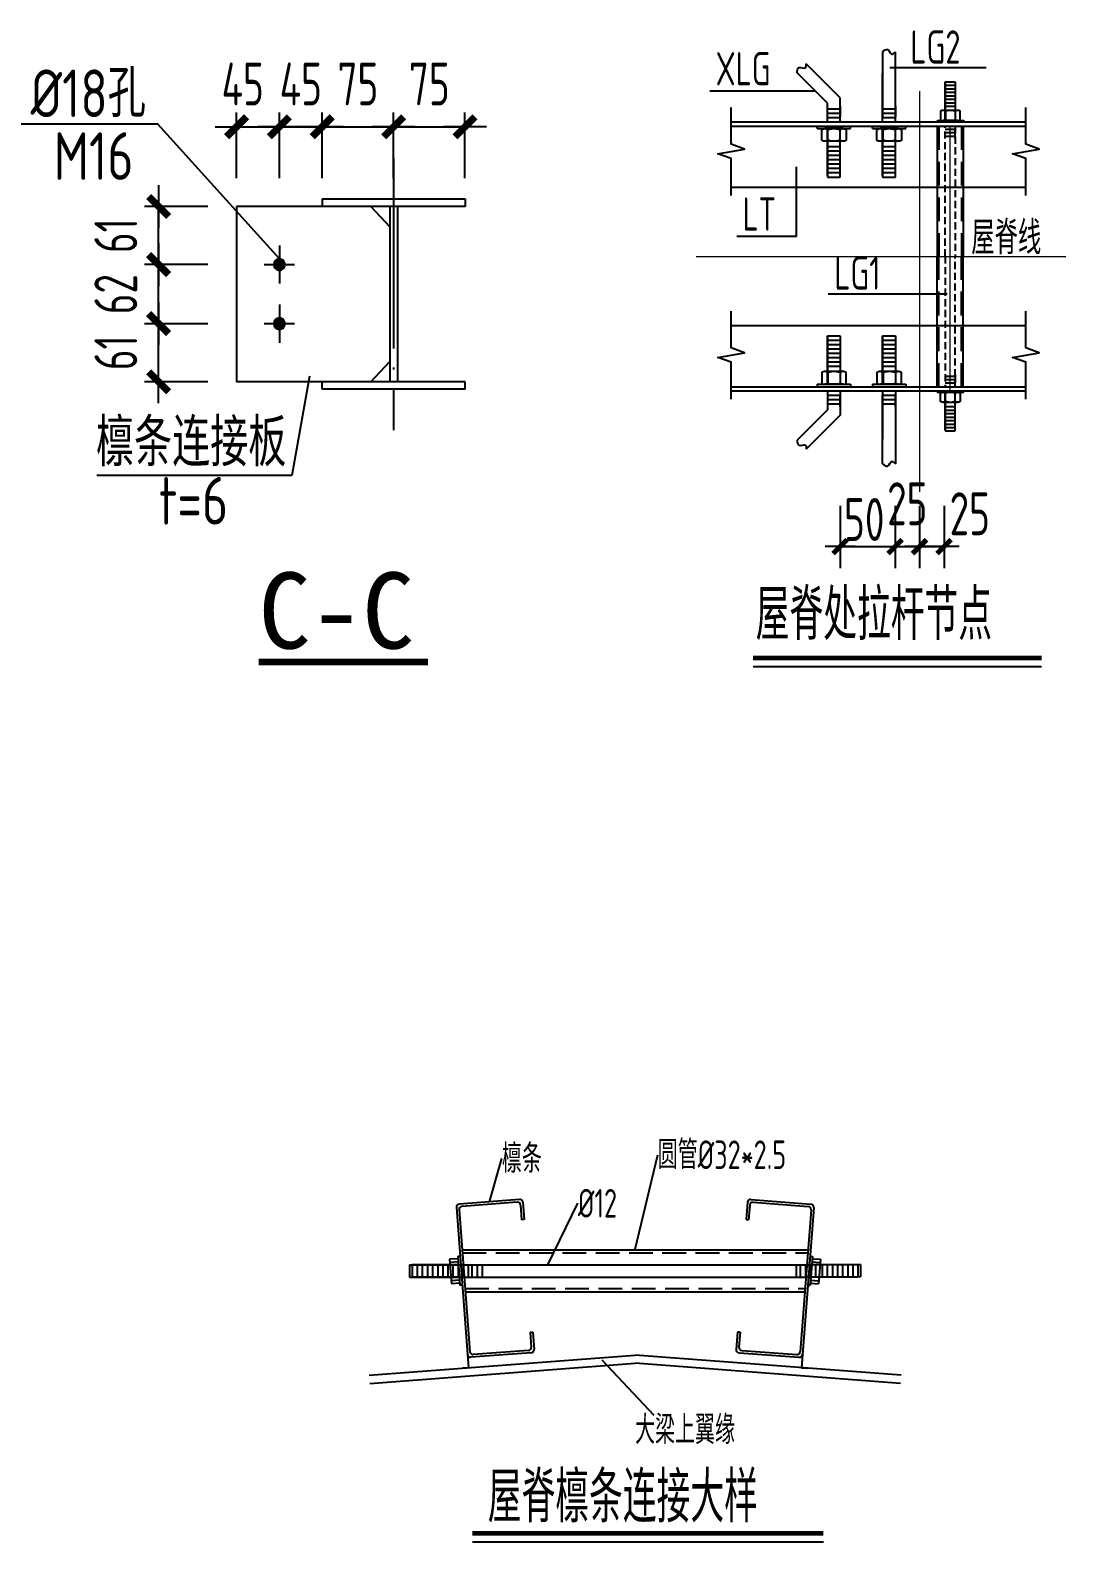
# Model space of a CAD drawing. Extents: x -321761 to 1215725, y 241863 to 438812.
# Drawn here: x 958914 to 969792, y 269309 to 285187 of the extents above; entities that cross this region are included whole.
import ezdxf

# ---------------------------------------------------------------- set-up
doc = ezdxf.new("R2010")
doc.units = 0
doc.header["$LTSCALE"] = 1000
for name, pattern in [('CENTER', [2, 1.25, -0.25, 0.25, -0.25]), ('CENTERX2', [101.6, 63.5, -12.7, 12.7, -12.7]), ('DASH', [0.35, 0.25, -0.1]), ('DASHED2', [0.375, 0.25, -0.125]), ('DOTE', [2.42, 2, -0.2, 0.02, -0.2])]:
    doc.linetypes.add(name, pattern=pattern)
doc.layers.get('0').update_dxf_attribs({"linetype": 'CONTINUOUS'})
doc.layers.get('Defpoints').update_dxf_attribs({"linetype": 'CONTINUOUS'})
for name, color, linetype in [('AXIS', 253, 'CENTER'), ('DIM_SYMB', 3, 'CONTINUOUS'), ('DOTE', 1, 'DOTE'), ('PUB_DIM', 3, 'CONTINUOUS'), ('PUB_TEXT', 7, 'CONTINUOUS'), ('一般文字', 6, 'CONTINUOUS'), ('尺寸', 3, 'CONTINUOUS'), ('板', 4, 'CONTINUOUS'), ('螺栓', 15, 'CONTINUOUS')]:
    doc.layers.add(name, color=color, linetype=linetype)
doc.layers.add('标注', color=4, linetype='CONTINUOUS', lineweight=20)
doc.layers.add('轴线', color=1, linetype='CENTERX2', lineweight=13)
doc.styles.add('-黑体', font='')
doc.styles.add('DIM_FONT', font='SIMPLEX.shx', dxfattribs={"width": 0.8})
doc.styles.add('TESSDREN', font='tssdeng.shx', dxfattribs={"width": 0.7, "height": 300, "bigfont": 'tssdchn.shx'})
doc.styles.add('TSSD_Dimension', font='Tssdeng.shx', dxfattribs={"width": 0.7, "bigfont": 'hztxt.shx'})
doc.styles.add('TSSD_Rein', font='Tssdeng.shx', dxfattribs={"width": 0.7, "bigfont": 'hztxt.shx'})
doc.styles.add('TSSD_REIN_T3', font='Tssdeng.shx', dxfattribs={"width": 0.7, "bigfont": 'hztxt.shx'})
doc.styles.get('-黑体').set_extended_font_data('SimSun')
doc.dimstyles.new('DIMN150', dxfattribs={"dimscale": 1.5, "dimtxt": 300, "dimasz": 1, "dimexe": 250, "dimexo": 300, "dimgap": 150, "dimtad": 1, "dimdec": 0, "dimzin": 0, "dimdsep": 46, "dimtxsty": 'DIM_FONT', "dimblk": '_DIMX', "dimcen": 0.09, "dimclrt": 7, "dimadec": 0, "dimazin": 0, "dimtfac": 1, "dimtdec": 0, "dimtix": 1, "dimtmove": 2, "dimatfit": 3, "dimldrblk": '_DIMX', "dimfxl": 1, "dimtolj": 1, "dimtzin": 0, "dimarcsym": 0})
doc.dimstyles.get("Standard").update_dxf_attribs({"dimtxt": 0.18, "dimasz": 0.18, "dimexe": 0.18, "dimexo": 0.0625, "dimgap": 0.09, "dimtad": 0, "dimtih": 1, "dimtoh": 1, "dimdec": 4, "dimzin": 0, "dimdsep": 46, "dimtxsty": 'Standard', "dimcen": 0.09, "dimadec": 0, "dimazin": 0, "dimtfac": 1, "dimtdec": 4, "dimtofl": 0, "dimtmove": 0, "dimatfit": 3, "dimfxl": 1, "dimtolj": 1, "dimtzin": 0, "dimarcsym": 0})

# ---------------------------------------------------------------- blocks, each defined once
blk = doc.blocks.new('孔')
at = {"layer": '螺栓'}
h = blk.add_hatch(color=256, dxfattribs=at)
h.paths.add_polyline_path([(0, -6, 0.414214), (6, 0), (0, 0)])
h.paths.add_polyline_path([(0, 0), (-6, 0, 0.414214), (0, -6)])
h.paths.add_polyline_path([(0, 0), (0, 6, 0.414214), (-6, 0)])
h.paths.add_polyline_path([(0, 0), (6, 0, 0.414214), (0, 6)])
for p, q in [((0, 20), (0, -20)), ((16, 0), (-16, 0))]:
    blk.add_line(p, q, dxfattribs=at)
blk.add_circle((0, 0), 6, dxfattribs=at)
blk = doc.blocks.new('_DIMX')
blk.add_line((-150, 0), (150, 0))
at = {"const_width": 50}
blk.add_lwpolyline([(-70, -70), (70, 70)], dxfattribs=at)
blk = doc.blocks.new('*D327')
at = {"layer": 'Defpoints', "color": 0}
for p in [(961531, 284173), (961081, 283335), (961531, 283335)]:
    blk.add_point(p, dxfattribs=at)
at = {"layer": 'PUB_DIM', "color": 0, "lineweight": -2}
for p, q in [((961081, 283635), (961081, 284323)), ((961531, 283635), (961531, 284323)), ((961080, 284173), (961078, 284173)), ((961081, 284173), (961531, 284173)), ((961533, 284173), (961534, 284173))]:
    blk.add_line(p, q, dxfattribs=at)
at = {"layer": 'PUB_DIM', "color": 0, "lineweight": -2, "xscale": 1.5, "yscale": 1.5, "zscale": 1.5}
blk.add_blockref('_DIMX', (961081, 284173), dxfattribs=at)
at = {"layer": 'PUB_DIM', "color": 0, "lineweight": -2, "xscale": 1.5, "yscale": 1.5, "zscale": 1.5, "rotation": 180}
blk.add_blockref('_DIMX', (961531, 284173), dxfattribs=at)
at = {"layer": 'PUB_DIM', "color": 7, "insert": (961146, 284623), "char_height": 450, "attachment_point": 5, "style": 'TSSD_Dimension'}
blk.add_mtext('\\A1;45', dxfattribs=at)
blk = doc.blocks.new('*D328')
at = {"layer": 'Defpoints', "color": 0}
for p in [(961981, 284173), (961531, 283335), (961981, 283335)]:
    blk.add_point(p, dxfattribs=at)
at = {"layer": 'PUB_DIM', "color": 0, "lineweight": -2}
for p, q in [((961531, 283635), (961531, 284323)), ((961981, 283635), (961981, 284323)), ((961530, 284173), (961528, 284173)), ((961531, 284173), (961981, 284173)), ((961983, 284173), (961984, 284173))]:
    blk.add_line(p, q, dxfattribs=at)
at = {"layer": 'PUB_DIM', "color": 0, "lineweight": -2, "xscale": 1.5, "yscale": 1.5, "zscale": 1.5}
blk.add_blockref('_DIMX', (961531, 284173), dxfattribs=at)
at = {"layer": 'PUB_DIM', "color": 0, "lineweight": -2, "xscale": 1.5, "yscale": 1.5, "zscale": 1.5, "rotation": 180}
blk.add_blockref('_DIMX', (961981, 284173), dxfattribs=at)
at = {"layer": 'PUB_DIM', "color": 7, "insert": (961756, 284623), "char_height": 450, "attachment_point": 5, "style": 'TSSD_Dimension'}
blk.add_mtext('\\A1;45', dxfattribs=at)
blk = doc.blocks.new('*D329')
at = {"layer": 'Defpoints', "color": 0}
for p in [(962731, 284173), (961981, 283335), (962731, 283335)]:
    blk.add_point(p, dxfattribs=at)
at = {"layer": 'PUB_DIM', "color": 0, "lineweight": -2}
for p, q in [((961981, 283635), (961981, 284323)), ((962731, 283635), (962731, 284323)), ((961980, 284173), (961978, 284173)), ((961981, 284173), (962731, 284173)), ((962733, 284173), (962734, 284173))]:
    blk.add_line(p, q, dxfattribs=at)
at = {"layer": 'PUB_DIM', "color": 0, "lineweight": -2, "xscale": 1.5, "yscale": 1.5, "zscale": 1.5}
blk.add_blockref('_DIMX', (961981, 284173), dxfattribs=at)
at = {"layer": 'PUB_DIM', "color": 0, "lineweight": -2, "xscale": 1.5, "yscale": 1.5, "zscale": 1.5, "rotation": 180}
blk.add_blockref('_DIMX', (962731, 284173), dxfattribs=at)
at = {"layer": 'PUB_DIM', "color": 7, "insert": (962356, 284623), "char_height": 450, "attachment_point": 5, "style": 'TSSD_Dimension'}
blk.add_mtext('\\A1;75', dxfattribs=at)
blk = doc.blocks.new('*D330')
at = {"layer": 'Defpoints', "color": 0}
for p in [(963481, 284173), (962731, 283335), (963481, 283335)]:
    blk.add_point(p, dxfattribs=at)
at = {"layer": 'PUB_DIM', "color": 0, "lineweight": -2}
for p, q in [((962731, 283635), (962731, 284323)), ((963481, 283635), (963481, 284323)), ((962730, 284173), (962728, 284173)), ((962731, 284173), (963481, 284173)), ((963483, 284173), (963484, 284173))]:
    blk.add_line(p, q, dxfattribs=at)
at = {"layer": 'PUB_DIM', "color": 0, "lineweight": -2, "xscale": 1.5, "yscale": 1.5, "zscale": 1.5}
blk.add_blockref('_DIMX', (962731, 284173), dxfattribs=at)
at = {"layer": 'PUB_DIM', "color": 0, "lineweight": -2, "xscale": 1.5, "yscale": 1.5, "zscale": 1.5, "rotation": 180}
blk.add_blockref('_DIMX', (963481, 284173), dxfattribs=at)
at = {"layer": 'PUB_DIM', "color": 7, "insert": (963106, 284623), "char_height": 450, "attachment_point": 5, "style": 'TSSD_Dimension'}
blk.add_mtext('\\A1;75', dxfattribs=at)
blk = doc.blocks.new('*D331')
at = {"layer": 'Defpoints', "color": 0}
for p in [(960263, 282105), (961081, 282105), (961081, 281495)]:
    blk.add_point(p, dxfattribs=at)
at = {"layer": 'PUB_DIM', "color": 0, "lineweight": -2}
for p, q in [((960781, 282105), (960113, 282105)), ((960263, 282107), (960263, 282108)), ((960263, 281495), (960263, 282105)), ((960781, 281495), (960113, 281495)), ((960263, 281494), (960263, 281492))]:
    blk.add_line(p, q, dxfattribs=at)
at = {"layer": 'PUB_DIM', "color": 0, "lineweight": -2, "xscale": 1.5, "yscale": 1.5, "zscale": 1.5}
for p, rotation in [((960263, 282105), 270), ((960263, 281495), 90)]:
    blk.add_blockref('_DIMX', p, dxfattribs=dict(at, rotation=rotation))
at = {"layer": 'PUB_DIM', "color": 7, "insert": (959813, 281800), "char_height": 450, "attachment_point": 5, "rotation": 90, "style": 'TSSD_Dimension'}
blk.add_mtext('\\A1;61', dxfattribs=at)
blk = doc.blocks.new('*D332')
at = {"layer": 'Defpoints', "color": 0}
for p in [(960263, 282725), (961081, 282725), (961081, 282105)]:
    blk.add_point(p, dxfattribs=at)
at = {"layer": 'PUB_DIM', "color": 0, "lineweight": -2}
for p, q in [((960781, 282725), (960113, 282725)), ((960263, 282727), (960263, 282728)), ((960263, 282105), (960263, 282725)), ((960781, 282105), (960113, 282105)), ((960263, 282104), (960263, 282102))]:
    blk.add_line(p, q, dxfattribs=at)
at = {"layer": 'PUB_DIM', "color": 0, "lineweight": -2, "xscale": 1.5, "yscale": 1.5, "zscale": 1.5}
for p, rotation in [((960263, 282725), 270), ((960263, 282105), 90)]:
    blk.add_blockref('_DIMX', p, dxfattribs=dict(at, rotation=rotation))
at = {"layer": 'PUB_DIM', "color": 7, "insert": (959813, 282415), "char_height": 450, "attachment_point": 5, "rotation": 90, "style": 'TSSD_Dimension'}
blk.add_mtext('\\A1;62', dxfattribs=at)
blk = doc.blocks.new('*D333')
at = {"layer": 'Defpoints', "color": 0}
for p in [(960263, 283335), (961081, 283335), (961081, 282725)]:
    blk.add_point(p, dxfattribs=at)
at = {"layer": 'PUB_DIM', "color": 0, "lineweight": -2}
for p, q in [((960781, 283335), (960113, 283335)), ((960263, 283337), (960263, 283338)), ((960263, 282725), (960263, 283335)), ((960781, 282725), (960113, 282725)), ((960263, 282724), (960263, 282722))]:
    blk.add_line(p, q, dxfattribs=at)
at = {"layer": 'PUB_DIM', "color": 0, "lineweight": -2, "xscale": 1.5, "yscale": 1.5, "zscale": 1.5}
for p, rotation in [((960263, 283335), 270), ((960263, 282725), 90)]:
    blk.add_blockref('_DIMX', p, dxfattribs=dict(at, rotation=rotation))
at = {"layer": 'PUB_DIM', "color": 7, "insert": (959813, 283030), "char_height": 450, "attachment_point": 5, "rotation": 90, "style": 'TSSD_Dimension'}
blk.add_mtext('\\A1;61', dxfattribs=at)
blk = doc.blocks.new('*D477')
at = {"layer": 'Defpoints', "color": 0}
for p in [(967421, 280640), (967999, 280640), (967999, 279763)]:
    blk.add_point(p, dxfattribs=at)
at = {"layer": 'PUB_DIM', "color": 0, "lineweight": -2}
for p, q in [((967421, 280190), (967421, 279538)), ((967999, 280190), (967999, 279538)), ((967422, 279763), (967998, 279763))]:
    blk.add_line(p, q, dxfattribs=at)
at = {"layer": 'PUB_DIM', "color": 0, "lineweight": -2, "xscale": 1.05, "yscale": 1.05, "zscale": 1.05, "rotation": 180}
blk.add_blockref('_DIMX', (967421, 279763), dxfattribs=at)
at = {"layer": 'PUB_DIM', "color": 0, "lineweight": -2, "xscale": 1.05, "yscale": 1.05, "zscale": 1.05}
blk.add_blockref('_DIMX', (967999, 279763), dxfattribs=at)
at = {"layer": 'PUB_DIM', "color": 7, "insert": (967675, 280048), "char_height": 450, "attachment_point": 5, "style": 'TSSD_Rein'}
blk.add_mtext('\\A1;50', dxfattribs=at)
blk = doc.blocks.new('*D478')
at = {"layer": 'Defpoints', "color": 0}
for p in [(967999, 280640), (968256, 280640), (968256, 279763)]:
    blk.add_point(p, dxfattribs=at)
at = {"layer": 'PUB_DIM', "color": 0, "lineweight": -2}
for p, q in [((967999, 280190), (967999, 279538)), ((968256, 280190), (968256, 279538)), ((967998, 279763), (967996, 279763)), ((967999, 279763), (968256, 279763)), ((968257, 279763), (968258, 279763))]:
    blk.add_line(p, q, dxfattribs=at)
at = {"layer": 'PUB_DIM', "color": 0, "lineweight": -2, "xscale": 1.05, "yscale": 1.05, "zscale": 1.05}
blk.add_blockref('_DIMX', (967999, 279763), dxfattribs=at)
at = {"layer": 'PUB_DIM', "color": 0, "lineweight": -2, "xscale": 1.05, "yscale": 1.05, "zscale": 1.05, "rotation": 180}
blk.add_blockref('_DIMX', (968256, 279763), dxfattribs=at)
at = {"layer": 'PUB_DIM', "color": 7, "insert": (968127, 280213), "char_height": 450, "attachment_point": 5, "style": 'TSSD_Rein'}
blk.add_mtext('\\A1;25', dxfattribs=at)
blk = doc.blocks.new('*D479')
at = {"layer": 'Defpoints', "color": 0}
for p in [(968256, 280640), (968513, 280640), (968513, 279763)]:
    blk.add_point(p, dxfattribs=at)
at = {"layer": 'PUB_DIM', "color": 0, "lineweight": -2}
for p, q in [((968256, 280190), (968256, 279538)), ((968513, 280190), (968513, 279538)), ((968255, 279763), (968254, 279763)), ((968256, 279763), (968513, 279763)), ((968514, 279763), (968515, 279763))]:
    blk.add_line(p, q, dxfattribs=at)
at = {"layer": 'PUB_DIM', "color": 0, "lineweight": -2, "xscale": 1.05, "yscale": 1.05, "zscale": 1.05}
blk.add_blockref('_DIMX', (968256, 279763), dxfattribs=at)
at = {"layer": 'PUB_DIM', "color": 0, "lineweight": -2, "xscale": 1.05, "yscale": 1.05, "zscale": 1.05, "rotation": 180}
blk.add_blockref('_DIMX', (968513, 279763), dxfattribs=at)
at = {"layer": 'PUB_DIM', "color": 7, "insert": (968783, 280108), "char_height": 450, "attachment_point": 5, "style": 'TSSD_Rein'}
blk.add_mtext('\\A1;25', dxfattribs=at)

msp = doc.modelspace()

# ---------------------------------------------------------------- linework, layer by layer
for p, q in [((967867.3, 284960.1), (967867.3, 284267)), ((968001.3, 284224.1), (968001.3, 284960.1)), ((967287.3, 284422.8), (966969, 284741.1)), ((967421.3, 284478.3), (967063.8, 284835.8)), ((967867.3, 284224.1), (967867.3, 284733.1)), ((968523.5, 284645.3), (968630.7, 284645.3)), ((968523.5, 284238.1), (968523.5, 284645.3)), ((968523.5, 284632.4), (968523.5, 284238.1)), ((968630.7, 284645.3), (968630.7, 284238.1)), ((967287.3, 284224.1), (967287.3, 284422.8)), ((967421.3, 284224.1), (967421.3, 284478.3)), ((967421.3, 284389.6), (967421.3, 284277.4)), ((968001.3, 284389.6), (968001.3, 284277.4)), ((966276.7, 284224.1), (969372.3, 284224.1)), ((968439.2, 284238.1), (968719.4, 284238.1)), ((968439.2, 284238.1), (968439.2, 284216.7)), ((968493.6, 284238.1), (968665, 284238.1)), ((968656.5, 284344.6), (968502.2, 284344.6)), ((968656.5, 284238.3), (968502.2, 284238.3)), ((968527.9, 284336.2), (968527.9, 284246.4)), ((968630.7, 284336.2), (968630.7, 284246.4)), ((968719.4, 284238.1), (968719.4, 284216.7)), ((969311.3, 284224.1), (969372.3, 284224.1)), ((966276.7, 284181.3), (969372.3, 284181.3)), ((967181.9, 284154.5), (967181.9, 284181.3)), ((967181.9, 284154.5), (967532.1, 284154.5)), ((967249.9, 284154.5), (967464.2, 284154.5)), ((967453.5, 284154.3), (967260.6, 284154.3)), ((967287.3, 283661.6), (967287.3, 284154.5)), ((967287.3, 284154.5), (967287.3, 283645.6)), ((967292.7, 284031.9), (967292.7, 284144.1)), ((967421.3, 283645.6), (967421.3, 284154.5)), ((967421.3, 284031.9), (967421.3, 284144.1)), ((967532.1, 284154.5), (967532.1, 284181.3)), ((967761.9, 284154.5), (967761.9, 284181.3)), ((967761.9, 284154.5), (968112.1, 284154.5)), ((967829.8, 284154.5), (968044.1, 284154.5)), ((968033.4, 284154.3), (967840.5, 284154.3)), ((967867.3, 283661.6), (967867.3, 284154.5)), ((967867.3, 284154.5), (967867.3, 283645.6)), ((967872.7, 284031.9), (967872.7, 284144.1)), ((968001.3, 283645.6), (968001.3, 284154.5)), ((968001.3, 284031.9), (968001.3, 284144.1)), ((968112.1, 284154.5), (968112.1, 284181.3)), ((968441, 284181.3), (968441, 282811.5)), ((968630.7, 284050), (968630.7, 284139.8)), ((968713.3, 284181.3), (968713.3, 282811.5)), ((967453.5, 284021.5), (967260.6, 284021.5)), ((968033.4, 284021.5), (967840.5, 284021.5)), ((967287.3, 283645.6), (967421.3, 283645.6)), ((967867.3, 283645.6), (968001.3, 283645.6)), ((966276.7, 283538.4), (969372.3, 283538.4)), ((968441, 281441.8), (968441, 282811.5)), ((968713.3, 281441.8), (968713.3, 282811.5)), ((966276.7, 282084.7), (969372.3, 282084.7)), ((967287.3, 281468.6), (967287.3, 281977.5)), ((967287.3, 281977.5), (967421.3, 281977.5)), ((967287.3, 281961.5), (967287.3, 281468.6)), ((967421.3, 281977.5), (967421.3, 281468.6)), ((967867.3, 281468.6), (967867.3, 281977.5)), ((967867.3, 281977.5), (968001.3, 281977.5)), ((967867.3, 281961.5), (967867.3, 281468.6)), ((968001.3, 281977.5), (968001.3, 281468.6)), ((967453.5, 281601.6), (967260.6, 281601.6)), ((967292.7, 281591.2), (967292.7, 281479)), ((967421.3, 281591.2), (967421.3, 281479)), ((968033.4, 281601.6), (967840.5, 281601.6)), ((967872.7, 281591.2), (967872.7, 281479)), ((968001.3, 281591.2), (968001.3, 281479)), ((968630.7, 281573.1), (968630.7, 281483.3)), ((966276.7, 281441.8), (969372.3, 281441.8)), ((966276.7, 281399), (969372.3, 281399)), ((967181.9, 281468.6), (967532.1, 281468.6)), ((967181.9, 281468.6), (967181.9, 281441.8)), ((967249.9, 281468.6), (967464.2, 281468.6)), ((967453.5, 281468.8), (967260.6, 281468.8)), ((967287.3, 281399), (967287.3, 281200.3)), ((967421.3, 281399), (967421.3, 281144.8)), ((967532.1, 281468.6), (967532.1, 281441.8)), ((967761.9, 281468.6), (967761.9, 281441.8)), ((967761.9, 281468.6), (968112.1, 281468.6)), ((967829.8, 281468.6), (968044.1, 281468.6)), ((968033.4, 281468.8), (967840.5, 281468.8)), ((967867.3, 281399), (967867.3, 280890)), ((968001.3, 281399), (968001.3, 280633.8)), ((968112.1, 281468.6), (968112.1, 281441.8)), ((968439.2, 281385), (968439.2, 281406.4)), ((968439.2, 281385), (968719.4, 281385)), ((968493.6, 281385), (968665, 281385)), ((968656.5, 281384.8), (968502.2, 281384.8)), ((968523.5, 281385), (968523.5, 280977.8)), ((968523.5, 280990.7), (968523.5, 281385)), ((968527.9, 281286.9), (968527.9, 281376.7)), ((968630.7, 280977.8), (968630.7, 281385)), ((968630.7, 281286.9), (968630.7, 281376.7)), ((968719.4, 281385), (968719.4, 281406.4)), ((969311.3, 281399), (969372.3, 281399)), ((967421.3, 281233.5), (967421.3, 281345.7)), ((967867.3, 280633.8), (967867.3, 281356.1)), ((968001.3, 281233.5), (968001.3, 281345.7)), ((968656.5, 281278.5), (968502.2, 281278.5)), ((967287.3, 281200.3), (966969, 280882)), ((967421.3, 281144.8), (967063.8, 280787.3)), ((968523.5, 280977.8), (968630.7, 280977.8)), ((963390.5, 272822.3), (963518.8, 271137.2)), ((963419.4, 272797.5), (963532.9, 271305.6)), ((964053.5, 272905.2), (963420.3, 272857)), ((964028.7, 272876.3), (963449.1, 272832.2)), ((964063.4, 272846.5), (964075.2, 272690.9)), ((964088.2, 272875.4), (964102, 272693)), ((966447.1, 272875.4), (966433.2, 272693)), ((966471.9, 272846.5), (966460, 272690.9)), ((966481.8, 272905.2), (967115, 272857)), ((966506.5, 272876.3), (967086.1, 272832.2)), ((967115.9, 272797.5), (967002.3, 271305.6)), ((967144.8, 272822.3), (967016.5, 271137.2)), ((964102, 272693), (964075.2, 272690.9)), ((966433.2, 272693), (966460, 272690.9)), ((963451.4, 272376.3), (967083.8, 272376.3)), ((962898.1, 272217), (963414.8, 272217.8)), ((962898.1, 272217), (962898.3, 272087.8)), ((963414.8, 272217.8), (962925, 272217)), ((962925, 272217), (962925.2, 272087.8)), ((962978.8, 272217.1), (962979, 272087.9)), ((963032.6, 272217.2), (963032.8, 272088)), ((963086.4, 272217.3), (963086.7, 272088.1)), ((963140.3, 272217.4), (963140.5, 272088.2)), ((963194.1, 272217.5), (963194.3, 272088.3)), ((963247.9, 272217.5), (963248.1, 272088.4)), ((963301.7, 272217.6), (963302, 272088.5)), ((963405.8, 272283), (963319.9, 272276.5)), ((963319.9, 272276.5), (963339.5, 272018.9)), ((963408.3, 272250.8), (963322.4, 272244.3)), ((963354.3, 272217.4), (963354.5, 272088.2)), ((963425.6, 272306.1), (963404.2, 272304.5)), ((963404.2, 272304.5), (963427, 272004)), ((963408.1, 272217.5), (963408.4, 272088.3)), ((963410.7, 272218.6), (967124.6, 272218.6)), ((963462, 272217.5), (963462.2, 272088.4)), ((963515.8, 272217.6), (963516, 272088.5)), ((963553.5, 272217.5), (963553.7, 272088.3)), ((963607.3, 272217.5), (963607.5, 272088.4)), ((963661.1, 272217.6), (963661.3, 272088.5)), ((966959.1, 272219.8), (966959.4, 272090.6)), ((967002.3, 272219.8), (967002.6, 272090.6)), ((967056.2, 272219.9), (967056.4, 272090.7)), ((967131.1, 272304.5), (967108.2, 272004)), ((967109.6, 272306.1), (967131.1, 272304.5)), ((967110, 272220), (967110.2, 272090.8)), ((967119, 272219.4), (967608.8, 272220.4)), ((967635.7, 272220.4), (967119, 272219.4)), ((967127, 272250.8), (967212.9, 272244.3)), ((967129.5, 272283), (967215.3, 272276.5)), ((967163.8, 272220.1), (967164, 272090.9)), ((967215.3, 272276.5), (967195.7, 272018.9)), ((967232, 272219.7), (967232.3, 272090.5)), ((967285.9, 272219.8), (967286.1, 272090.6)), ((967339.7, 272219.9), (967339.9, 272090.7)), ((967393.5, 272220), (967393.7, 272090.8)), ((967447.3, 272220.1), (967447.6, 272090.9)), ((967501.1, 272220.2), (967501.4, 272091)), ((967555, 272220.3), (967555.2, 272091.1)), ((967608.8, 272220.4), (967609, 272091.2)), ((967635.7, 272220.4), (967635.9, 272091.3)), ((962898.3, 272087.8), (963415, 272088.7)), ((963415, 272088.7), (962925.2, 272087.8)), ((963423, 272057.6), (963337.1, 272051.1)), ((963425.4, 272025.4), (963339.5, 272018.9)), ((963400.9, 272089.8), (967114.8, 272089.8)), ((963448.5, 272005.6), (963427, 272004)), ((967086.8, 272005.6), (967108.2, 272004)), ((967109.9, 272025.4), (967195.7, 272018.9)), ((967112.3, 272057.6), (967198.2, 272051.1)), ((967635.9, 272091.3), (967119.3, 272090.3)), ((967119.3, 272090.3), (967609, 272091.2)), ((963485.1, 271934.6), (967050.2, 271934.6)), ((964165.1, 271510.3), (964191.9, 271512.3)), ((964165.1, 271510.3), (964176.9, 271354.6)), ((964191.9, 271512.3), (964205.8, 271329.9)), ((966343.4, 271512.3), (966329.5, 271329.9)), ((966370.2, 271510.3), (966343.4, 271512.3)), ((966370.2, 271510.3), (966358.3, 271354.6)), ((962474.1, 271057.7), (965267.6, 271270.3)), ((964176, 271295.2), (963542.8, 271247)), ((964147.2, 271320), (963567.6, 271275.9)), ((968061.1, 271057.7), (965267.6, 271270.3)), ((966359.2, 271295.2), (966992.5, 271247)), ((966388.1, 271320), (966967.7, 271275.9)), ((962480.9, 270971.9), (965267.6, 271184)), ((963518.8, 271137.2), (963454.4, 271132.3)), ((968054.3, 270971.9), (965267.6, 271184)), ((967016.5, 271137.2), (967080.9, 271132.3))]:
    msp.add_line(p, q)
at = {"color": 1}
for p, q in [((968523.5, 284608.7), (968630.7, 284608.7)), ((968523.5, 284572.1), (968630.7, 284572.1)), ((968523.5, 284535.6), (968630.7, 284535.6)), ((968523.5, 284499), (968630.7, 284499)), ((968523.5, 284462.4), (968630.7, 284462.4)), ((968523.5, 284425.9), (968630.7, 284425.9)), ((968523.5, 284389.3), (968630.7, 284389.3)), ((967287.3, 284361.3), (967421.3, 284361.3)), ((967287.3, 284315.6), (967421.3, 284315.6)), ((967287.3, 284269.9), (967421.3, 284269.9)), ((967867.3, 284361.3), (968001.3, 284361.3)), ((967867.3, 284315.6), (968001.3, 284315.6)), ((967867.3, 284269.9), (968001.3, 284269.9)), ((968630.7, 284144.7), (968523.5, 284144.7)), ((968630.7, 284108.1), (968523.5, 284108.1)), ((968630.7, 284071.6), (968523.5, 284071.6)), ((967287.3, 283965.6), (967421.3, 283965.6)), ((967287.3, 283919.9), (967421.3, 283919.9)), ((967867.3, 283965.6), (968001.3, 283965.6)), ((967867.3, 283919.9), (968001.3, 283919.9)), ((967287.3, 283874.1), (967421.3, 283874.1)), ((967287.3, 283828.4), (967421.3, 283828.4)), ((967287.3, 283782.7), (967421.3, 283782.7)), ((967867.3, 283874.1), (968001.3, 283874.1)), ((967867.3, 283828.4), (968001.3, 283828.4)), ((967867.3, 283782.7), (968001.3, 283782.7)), ((967287.3, 283737), (967421.3, 283737)), ((967287.3, 283691.3), (967421.3, 283691.3)), ((967867.3, 283737), (968001.3, 283737)), ((967867.3, 283691.3), (968001.3, 283691.3)), ((967287.3, 281931.8), (967421.3, 281931.8)), ((967287.3, 281886.1), (967421.3, 281886.1)), ((967287.3, 281840.4), (967421.3, 281840.4)), ((967867.3, 281931.8), (968001.3, 281931.8)), ((967867.3, 281886.1), (968001.3, 281886.1)), ((967867.3, 281840.4), (968001.3, 281840.4)), ((967287.3, 281794.7), (967421.3, 281794.7)), ((967287.3, 281749), (967421.3, 281749)), ((967287.3, 281703.2), (967421.3, 281703.2)), ((967867.3, 281794.7), (968001.3, 281794.7)), ((967867.3, 281749), (968001.3, 281749)), ((967867.3, 281703.2), (968001.3, 281703.2)), ((967287.3, 281657.5), (967421.3, 281657.5)), ((967867.3, 281657.5), (968001.3, 281657.5)), ((968630.7, 281551.5), (968523.5, 281551.5)), ((968630.7, 281515), (968523.5, 281515)), ((968630.7, 281478.4), (968523.5, 281478.4)), ((967287.3, 281353.2), (967421.3, 281353.2)), ((967287.3, 281307.5), (967421.3, 281307.5)), ((967287.3, 281261.8), (967421.3, 281261.8)), ((967867.3, 281353.2), (968001.3, 281353.2)), ((967867.3, 281307.5), (968001.3, 281307.5)), ((967867.3, 281261.8), (968001.3, 281261.8)), ((968523.5, 281233.8), (968630.7, 281233.8)), ((968523.5, 281197.2), (968630.7, 281197.2)), ((968523.5, 281160.7), (968630.7, 281160.7)), ((968523.5, 281124.1), (968630.7, 281124.1)), ((968523.5, 281087.5), (968630.7, 281087.5)), ((968523.5, 281051), (968630.7, 281051)), ((968523.5, 281014.4), (968630.7, 281014.4))]:
    msp.add_line(p, q, dxfattribs=at)
at = {"color": 0, "linetype": 'ByBlock'}
for p, q in [((969049.6, 284224.1), (969367.7, 284224.1)), ((969049.6, 281399), (969367.7, 281399))]:
    msp.add_line(p, q, dxfattribs=at)
at = {"linetype": 'DASHED2'}
for p, q in [((968458.5, 284181.3), (968458.5, 282811.5)), ((968695.8, 284181.3), (968695.8, 282811.5)), ((968458.5, 281441.8), (968458.5, 282811.5)), ((968695.8, 281441.8), (968695.8, 282811.5))]:
    msp.add_line(p, q, dxfattribs=at)
at = {"linetype": 'DASHED2', "ltscale": 0.3}
for p, q in [((968523.5, 282811.5), (968523.5, 284181.3)), ((968630.7, 284182.4), (968630.7, 282811.5)), ((968523.5, 282811.5), (968523.5, 281441.8)), ((968630.7, 281440.7), (968630.7, 282811.5))]:
    msp.add_line(p, q, dxfattribs=at)
at = {"linetype": 'DASH'}
for p, q in [((963453.8, 272345.5), (967081.5, 272345.5)), ((963482.3, 271971.1), (967053, 271971.1))]:
    msp.add_line(p, q, dxfattribs=at)
for points in [[(968682.2, 284246.4), (968682.2, 284336.2), (968675.4, 284340.2), (968668.1, 284343), (968660.4, 284344.4), (968652.5, 284344.4), (968644.8, 284343), (968637.5, 284340.2), (968630.7, 284336.2), (968613.9, 284340.8), (968596.7, 284343.6), (968579.3, 284344.6), (968561.9, 284343.6), (968544.7, 284340.8), (968527.9, 284336.2), (968521.1, 284340.2), (968513.8, 284343), (968506.1, 284344.4), (968498.2, 284344.4), (968490.5, 284343), (968483.2, 284340.2), (968476.5, 284336.2), (968476.5, 284246.4), (968483.2, 284242.4), (968490.5, 284239.7), (968498.2, 284238.3), (968506.1, 284238.3), (968513.8, 284239.7), (968521.1, 284242.4), (968527.9, 284246.4), (968544.7, 284241.8), (968561.9, 284239.1), (968579.3, 284238.1), (968596.7, 284239.1), (968613.9, 284241.8), (968630.7, 284246.4), (968637.5, 284242.4), (968644.8, 284239.7), (968652.5, 284238.3), (968660.4, 284238.3), (968668.1, 284239.7), (968675.4, 284242.4), (968682.2, 284246.4)], [(967485.6, 284144.1), (967485.6, 284031.9), (967477.2, 284026.9), (967468, 284023.4), (967458.4, 284021.7), (967448.6, 284021.7), (967438.9, 284023.4), (967429.7, 284026.9), (967421.3, 284031.9), (967400.3, 284026.1), (967378.8, 284022.6), (967357, 284021.5), (967335.3, 284022.6), (967313.8, 284026.1), (967292.7, 284031.9), (967284.3, 284026.9), (967275.1, 284023.4), (967265.5, 284021.7), (967255.7, 284021.7), (967246.1, 284023.4), (967236.9, 284026.9), (967228.5, 284031.9), (967228.5, 284144.1), (967236.9, 284149.1), (967246.1, 284152.5), (967255.7, 284154.3), (967265.5, 284154.3), (967275.1, 284152.5), (967284.3, 284149.1), (967292.7, 284144.1), (967313.8, 284149.9), (967335.3, 284153.3), (967357, 284154.5), (967378.8, 284153.3), (967400.3, 284149.9), (967421.3, 284144.1), (967429.7, 284149.1), (967438.9, 284152.5), (967448.6, 284154.3), (967458.4, 284154.3), (967468, 284152.5), (967477.2, 284149.1), (967485.6, 284144.1)], [(968065.5, 284144.1), (968065.5, 284031.9), (968057.1, 284026.9), (968047.9, 284023.4), (968038.3, 284021.7), (968028.5, 284021.7), (968018.9, 284023.4), (968009.7, 284026.9), (968001.3, 284031.9), (967980.2, 284026.1), (967958.7, 284022.6), (967937, 284021.5), (967915.2, 284022.6), (967893.7, 284026.1), (967872.7, 284031.9), (967864.3, 284026.9), (967855.1, 284023.4), (967845.4, 284021.7), (967835.6, 284021.7), (967826, 284023.4), (967816.8, 284026.9), (967808.4, 284031.9), (967808.4, 284144.1), (967816.8, 284149.1), (967826, 284152.5), (967835.6, 284154.3), (967845.4, 284154.3), (967855.1, 284152.5), (967864.3, 284149.1), (967872.7, 284144.1), (967893.7, 284149.9), (967915.2, 284153.3), (967937, 284154.5), (967958.7, 284153.3), (967980.2, 284149.9), (968001.3, 284144.1), (968009.7, 284149.1), (968018.9, 284152.5), (968028.5, 284154.3), (968038.3, 284154.3), (968047.9, 284152.5), (968057.1, 284149.1), (968065.5, 284144.1)], [(967485.6, 281479), (967485.6, 281591.2), (967477.2, 281596.2), (967468, 281599.7), (967458.4, 281601.4), (967448.6, 281601.4), (967438.9, 281599.7), (967429.7, 281596.2), (967421.3, 281591.2), (967400.3, 281597), (967378.8, 281600.5), (967357, 281601.6), (967335.3, 281600.5), (967313.8, 281597), (967292.7, 281591.2), (967284.3, 281596.2), (967275.1, 281599.7), (967265.5, 281601.4), (967255.7, 281601.4), (967246.1, 281599.7), (967236.9, 281596.2), (967228.5, 281591.2), (967228.5, 281479), (967236.9, 281474), (967246.1, 281470.6), (967255.7, 281468.8), (967265.5, 281468.8), (967275.1, 281470.6), (967284.3, 281474), (967292.7, 281479), (967313.8, 281473.2), (967335.3, 281469.8), (967357, 281468.6), (967378.8, 281469.8), (967400.3, 281473.2), (967421.3, 281479), (967429.7, 281474), (967438.9, 281470.6), (967448.6, 281468.8), (967458.4, 281468.8), (967468, 281470.6), (967477.2, 281474), (967485.6, 281479)], [(968065.5, 281479), (968065.5, 281591.2), (968057.1, 281596.2), (968047.9, 281599.7), (968038.3, 281601.4), (968028.5, 281601.4), (968018.9, 281599.7), (968009.7, 281596.2), (968001.3, 281591.2), (967980.2, 281597), (967958.7, 281600.5), (967937, 281601.6), (967915.2, 281600.5), (967893.7, 281597), (967872.7, 281591.2), (967864.3, 281596.2), (967855.1, 281599.7), (967845.4, 281601.4), (967835.6, 281601.4), (967826, 281599.7), (967816.8, 281596.2), (967808.4, 281591.2), (967808.4, 281479), (967816.8, 281474), (967826, 281470.6), (967835.6, 281468.8), (967845.4, 281468.8), (967855.1, 281470.6), (967864.3, 281474), (967872.7, 281479), (967893.7, 281473.2), (967915.2, 281469.8), (967937, 281468.6), (967958.7, 281469.8), (967980.2, 281473.2), (968001.3, 281479), (968009.7, 281474), (968018.9, 281470.6), (968028.5, 281468.8), (968038.3, 281468.8), (968047.9, 281470.6), (968057.1, 281474), (968065.5, 281479)], [(968682.2, 281376.7), (968682.2, 281286.9), (968675.4, 281282.9), (968668.1, 281280.1), (968660.4, 281278.7), (968652.5, 281278.7), (968644.8, 281280.1), (968637.5, 281282.9), (968630.7, 281286.9), (968613.9, 281282.3), (968596.7, 281279.5), (968579.3, 281278.5), (968561.9, 281279.5), (968544.7, 281282.3), (968527.9, 281286.9), (968521.1, 281282.9), (968513.8, 281280.1), (968506.1, 281278.7), (968498.2, 281278.7), (968490.5, 281280.1), (968483.2, 281282.9), (968476.5, 281286.9), (968476.5, 281376.7), (968483.2, 281380.7), (968490.5, 281383.4), (968498.2, 281384.8), (968506.1, 281384.8), (968513.8, 281383.4), (968521.1, 281380.7), (968527.9, 281376.7), (968544.7, 281381.3), (968561.9, 281384), (968579.3, 281385), (968596.7, 281384), (968613.9, 281381.3), (968630.7, 281376.7), (968637.5, 281380.7), (968644.8, 281383.4), (968652.5, 281384.8), (968660.4, 281384.8), (968668.1, 281383.4), (968675.4, 281380.7), (968682.2, 281376.7)]]:
    msp.add_lwpolyline(points)
for centre, start, end in [((963422.7, 272824.8), 94.35259, 184.35259), ((963451.6, 272800), 94.35259, 184.35259), ((964031.2, 272844.1), 4.35259, 94.35259), ((964056, 272873), 4.35259, 94.35259), ((966479.3, 272873), 85.64741, 175.64741), ((966504.1, 272844.1), 85.64741, 175.64741), ((967083.7, 272800), 355.64741, 85.64741), ((967112.6, 272824.8), 355.64741, 85.64741), ((963540.3, 271279.2), 184.35259, 274.35259), ((963565.1, 271308.1), 184.35259, 274.35259), ((964144.7, 271352.2), 274.35259, 4.35259), ((964173.6, 271327.4), 274.35259, 4.35259), ((966361.7, 271327.4), 175.64741, 265.64741), ((966390.5, 271352.2), 175.64741, 265.64741), ((966970.1, 271308.1), 265.64741, 355.64741), ((966994.9, 271279.2), 265.64741, 355.64741)]:
    msp.add_arc(centre, 32.3, start, end)
for points in [[(967867.3, 284960.1), (967918.9, 284984.7), (967966.1, 284935.3), (968001.3, 284960.1)], [(966969, 284741.1), (966988.1, 284795), (967056.4, 284793.5), (967063.8, 284835.8)], [(966969, 280882), (966988.1, 280828.1), (967056.4, 280829.6), (967063.8, 280787.3)], [(967867.3, 280633.8), (967918.9, 280609.2), (967966.1, 280658.6), (968001.3, 280633.8)]]:
    msp.add_spline(points, degree=3)
at = {"layer": 'AXIS', "linetype": 'ByBlock'}
for p, q in [((960253.3, 284202, 6.9), (958759.8, 284202, 6.9)), ((961531.3, 282785.2, 6.9), (960253.3, 284202, 6.9)), ((961846, 281554.2, 6.9), (961661.4, 280508.9, 6.9)), ((961661.4, 280508.9, 6.9), (959614.4, 280508.9, 6.9))]:
    msp.add_line(p, q, dxfattribs=at)
at = {"layer": 'DIM_SYMB'}
for points in [[(966276.7, 283451.4), (966276.7, 283839), (966136.7, 283890), (966416.7, 283939.4), (966276.7, 283989), (966276.7, 284376.7)], [(969372.3, 283451.4), (969372.3, 283839), (969232.3, 283890), (969512.3, 283939.4), (969372.3, 283989), (969372.3, 284376.7)], [(966276.7, 281311.9), (966276.7, 281699.6), (966136.7, 281750.5), (966416.7, 281799.9), (966276.7, 281849.6), (966276.7, 282237.2)], [(969372.3, 281311.9), (969372.3, 281699.6), (969232.3, 281750.5), (969512.3, 281799.9), (969372.3, 281849.6), (969372.3, 282237.2)]]:
    msp.add_lwpolyline(points, dxfattribs=at)
at = {"layer": 'DIM_SYMB', "const_width": 70, "elevation": 6.9}
msp.add_lwpolyline([(961313.4, 278552.3), (963091.5, 278552.3)], dxfattribs=at)
at = {"layer": 'DOTE'}
msp.add_line((962731.3, 283844.6, 6.9), (962731.3, 280987.1, 6.9), dxfattribs=at)
at = {"layer": '一般文字', "color": 2}
for p, q in [((966507.5, 278504.4), (969537.3, 278504.4)), ((963559, 269309.3), (967246.2, 269309.3))]:
    msp.add_line(p, q, dxfattribs=at)
at = {"layer": '一般文字', "color": 2, "const_width": 48}
for points in [[(966507.5, 278593.4), (969537.3, 278593.4)], [(963559, 269398.3), (967246.2, 269398.3)]]:
    msp.add_lwpolyline(points, dxfattribs=at)
at = {"layer": '尺寸'}
for p, q in [((968953.8, 284791.4), (967943, 284791.4)), ((967161.9, 284548.2), (966053.5, 284548.2)), ((968488.1, 284181.3), (968666.2, 284181.3)), ((966963.9, 283022), (966963.9, 283751.6)), ((966963.9, 283022), (966336.4, 283022)), ((968547.2, 282415.6), (967295, 282415.6)), ((968488.1, 281441.8), (968666.2, 281441.8))]:
    msp.add_line(p, q, dxfattribs=at)
at = {"layer": '板', "lineweight": -3, "ltscale": 1.5}
for p, q in [((963481.3, 283335.2, 6.9), (961081.3, 283335.2, 6.9)), ((961081.3, 283335.2, 6.9), (961081.3, 281495.3, 6.9)), ((961981.3, 283415.3, 6.9), (963481.3, 283415.3, 6.9)), ((961981.3, 283415.3, 6.9), (961981.3, 283335.2, 6.9)), ((962491.3, 283335.2, 6.9), (962691.3, 283123.2, 6.9)), ((962691.3, 283335.2, 6.9), (962691.3, 281495.3, 6.9)), ((962771.3, 283335.2, 6.9), (962771.3, 281495.3, 6.9)), ((963481.3, 283415.3, 6.9), (963481.3, 283335.2, 6.9)), ((962491.3, 281495.3, 6.9), (962691.3, 281707.3, 6.9)), ((963481.3, 281495.3, 6.9), (961081.3, 281495.3, 6.9)), ((961981.3, 281415.3, 6.9), (961981.3, 281495.3, 6.9)), ((963481.3, 281415.3, 6.9), (961981.3, 281415.3, 6.9)), ((963481.3, 281415.3, 6.9), (963481.3, 281495.3, 6.9))]:
    msp.add_line(p, q, dxfattribs=at)
at = {"layer": '轴线', "ltscale": 0.1}
for p, q in [((968255.7, 284547.4), (968255.7, 280340.2)), ((968577.1, 281399), (968577.1, 284181.3)), ((965908.7, 282811.5), (969791.6, 282811.5))]:
    msp.add_line(p, q, dxfattribs=at)

# ---------------------------------------------------------------- block references
at = {"layer": '螺栓', "lineweight": -3, "xscale": -10, "yscale": 10, "zscale": 10}
for p in [(961531.3, 282725.2, 6.9), (961531.3, 282105.3, 6.9)]:
    msp.add_blockref('孔', p, dxfattribs=at)

# ---------------------------------------------------------------- texts
at = {"style": 'TSSD_REIN_T3', "width": 0.7}
for s, p in [('LG2', (968159.5, 284836.3)), ('XLG', (966113.3, 284608.4)), ('LT', (966396.3, 283082.2)), ('屋脊线', (968798.8, 282832.5)), ('LG1', (967360.9, 282461.9))]:
    msp.add_text(s, height=350, dxfattribs=at).set_placement(p)
at = {"layer": 'AXIS', "linetype": 'ByBlock', "style": 'TSSD_Rein', "width": 0.8}
for s, p in [('%%C18孔', (958918.9, 284274.5, 6.9)), ('M16', (959159.9, 283615.6, 6.9)), ('檩条连接板', (959604.6, 280606.7, 6.9)), ('t=6', (960264.2, 279994.8, 6.9))]:
    msp.add_text(s, height=500, dxfattribs=at).set_placement(p)
at = {"layer": 'PUB_TEXT', "style": '-黑体'}
msp.add_text('C-C', height=800, dxfattribs=at).set_placement((961313.4, 278692.3, 6.9))
at = {"layer": 'PUB_TEXT', "char_height": 300, "attachment_point": 4, "style": 'TSSD_Rein'}
for s, insert in [('檩条', (963868.4, 273335.1)), ('圆管%%C32*2.5', (965505.6, 273374.9)), ('%%C12', (964667.6, 272865.2)), ('大梁上翼缘', (965267.1, 270485.4))]:
    msp.add_mtext(s, dxfattribs=dict(at, insert=insert))
at = {"layer": '一般文字', "color": 6, "style": 'TESSDREN', "width": 0.7}
for s, p in [('屋脊处拉杆节点', (966534.7, 278781.5)), ('屋脊檩条连接大样', (963720.5, 269511.4))]:
    msp.add_text(s, height=533.33, dxfattribs=at).set_placement(p)

# ---------------------------------------------------------------- dimensions: what is measured, and where the dimension line sits
at = {"layer": 'PUB_DIM'}
for base, p1, p2, text, override, picture, middle in [((961531.3, 284173.4), (961081.3, 283335.2), (961531.3, 283335.2), '45', {"dimexe": 100, "dimexo": 200, "dimtxsty": 'TSSD_Dimension', "dimdle": 100}, '*D327', (961145.7, 284623.4)), ((967998.6, 279763.5), (967421.3, 280640.2), (967998.6, 280640.2), '50', {"dimasz": 0.7, "dimexe": 150, "dimtxsty": 'TSSD_Rein'}, '*D477', (967674.6, 280048)), ((968512.9, 279763.5), (968255.7, 280640.2), (968512.9, 280640.2), '25', {"dimasz": 0.7, "dimexe": 150, "dimtxsty": 'TSSD_Rein'}, '*D479', (968782.9, 280108.5))]:
    dim = msp.add_linear_dim(base=base, p1=p1, p2=p2, angle=0, text=text, dimstyle='DIMN150', override=override, dxfattribs=at)
    dim.commit()
    dim.dimension.update_dxf_attribs({"geometry": picture, "text_midpoint": middle, "dimtype": 161})
for p1, p2, distance, text, override, picture, middle in [((961531.3, 283335.2), (961981.3, 283335.2), 838.2, '45', {"dimtxt": 300, "dimexe": 100, "dimexo": 200, "dimtxsty": 'TSSD_Dimension', "dimdle": 100}, '*D328', (961756.3, 284623.4)), ((961981.3, 283335.2), (962731.3, 283335.2), 838.2, '75', {"dimexe": 100, "dimexo": 200, "dimtxsty": 'TSSD_Dimension', "dimdle": 100}, '*D329', (962356.3, 284623.4)), ((962731.3, 283335.2), (963481.3, 283335.2), 838.2, '75', {"dimexe": 100, "dimexo": 200, "dimtxsty": 'TSSD_Dimension', "dimdle": 100}, '*D330', (963106.3, 284623.4)), ((961081.3, 282725.2), (961081.3, 283335.2), 818.1, '61', {"dimexe": 100, "dimexo": 200, "dimtxsty": 'TSSD_Dimension', "dimdle": 100}, '*D333', (959813.2, 283030.2)), ((961081.3, 282105.3), (961081.3, 282725.2), 818.1, '62', {"dimexe": 100, "dimexo": 200, "dimtxsty": 'TSSD_Dimension', "dimdle": 100}, '*D332', (959813.2, 282415.2)), ((961081.3, 281495.3), (961081.3, 282105.3), 818.1, '61', {"dimexe": 100, "dimexo": 200, "dimtxsty": 'TSSD_Dimension', "dimdle": 100}, '*D331', (959813.2, 281800.3)), ((967998.6, 280640.2), (968255.7, 280640.2), -876.8, '25', {"dimasz": 0.7, "dimexe": 150, "dimtxsty": 'TSSD_Rein'}, '*D478', (968127.1, 280213.5))]:
    dim = msp.add_aligned_dim(p1=p1, p2=p2, distance=distance, text=text, dimstyle='DIMN150', override=override, dxfattribs=at)
    dim.commit()
    dim.dimension.update_dxf_attribs({"geometry": picture, "text_midpoint": middle})

# ---------------------------------------------------------------- leaders
at = {"layer": '标注', "color": 6, "annotation_type": 0, "has_hookline": 1, "hookline_direction": 0}
for points, text_width in [([(963736.9, 272881.1), (963868.1, 273335.1), (963868.3, 273335.1)], 403.5), ([(965267.6, 272382.2), (965505.3, 273374.9), (965505.5, 273374.9)], 1348.1), ([(964352.1, 272218.6), (964667.4, 272865.2), (964667.5, 272865.2)], 428.1), ([(964919.6, 271219.2), (965464.1, 270641), (965464.2, 270641)], 1033.5)]:
    msp.add_leader(points, dimstyle='Standard', dxfattribs=dict(at, text_width=text_width))

doc.saveas('drawing.dxf')
